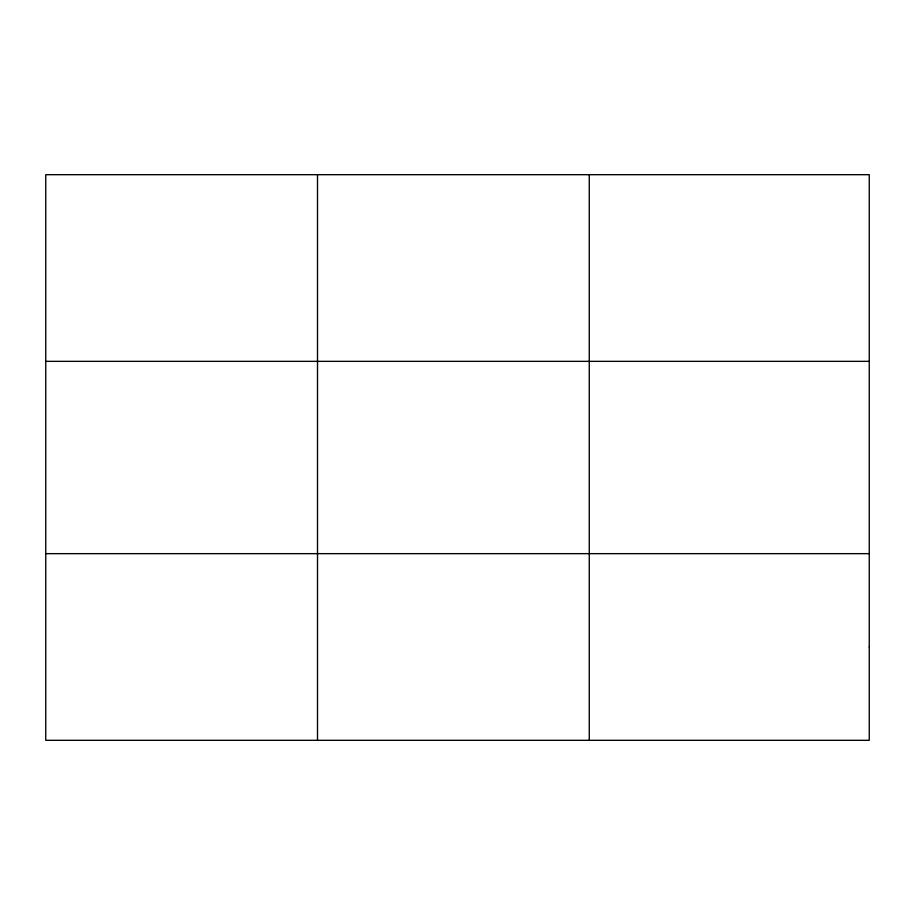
<?xml version="1.0" encoding="UTF-8"?>
<svg xmlns="http://www.w3.org/2000/svg" width="915" height="915" viewBox="0 0 915 915"><rect width="100%" height="100%" fill="white"/><g stroke="black" fill="none" stroke-linecap="round" stroke-linejoin="round"><path stroke-width="1.37" d="M317.505 174.685L317.505 740.315M589.26 174.685L589.26 740.315M45.75 361.345L869.25 361.345M45.75 553.655L869.25 553.655M869.25 646.985L869.25 740.315L45.75 740.315L45.75 174.685L869.25 174.685L869.25 646.985"/></g></svg>
